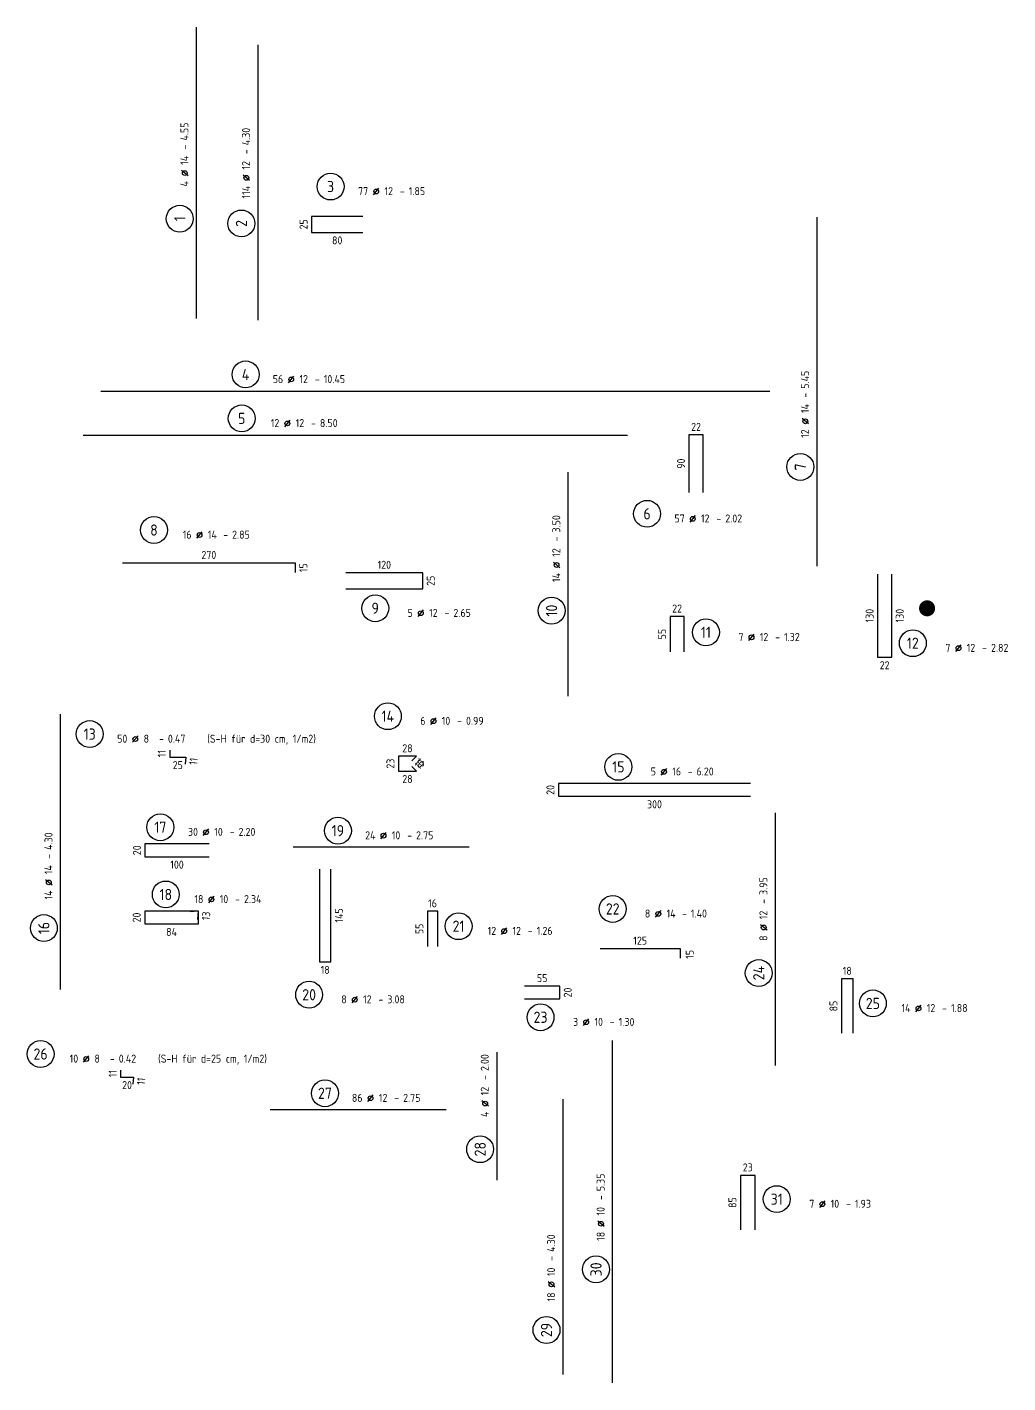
# Model space of a CAD drawing. Extents: x 47.9 to 117.4, y 46.1 to 80.4.
# Drawn here: x 102.13 to 117.45, y 59.23 to 80.4 of the extents above; entities that cross this region are included whole.
import ezdxf
from ezdxf.enums import TextEntityAlignment as Align

# ---------------------------------------------------------------- set-up
doc = ezdxf.new("R2010")
doc.units = 0
doc.header["$LTSCALE"] = 0.5
doc.linetypes.add('AUSGEZOGEN', pattern=[1000.01, 1000, 0.01])
doc.layers.add('NOPLOT', color=7, linetype='Continuous', plot=False)
doc.layers.add('RND', color=7, linetype='Continuous')
doc.styles.add('txt', font='isocp.shx')

# ---------------------------------------------------------------- blocks, each defined once
blk = doc.blocks.new('RND_AUSZ')
at = {"layer": 'RND', "color": 7, "linetype": 'Continuous'}
blk.add_line((1.341, 0.262), (1.509, 0.466), dxfattribs=at)
at = {"layer": 'RND', "color": 1, "linetype": 'Continuous'}
blk.add_circle((0, 0.52), 0.42, dxfattribs=at)
at = {"layer": 'RND', "color": 7, "linetype": 'Continuous'}
blk.add_circle((1.425, 0.364), 0.075, dxfattribs=at)
at = {"layer": 'RND', "color": 7, "linetype": 'Continuous', "style": 'txt'}
blk.add_text('-', height=0.25, dxfattribs=at).set_placement((2.163, 0.25))
for tag, p in [('WIEOFT', (-0.536, 0.25)), ('STK', (1.174, 0.25))]:
    blk.add_attdef(tag, text='', height=0.25, dxfattribs=at).set_placement(p, align=Align.RIGHT)
at = {"layer": 'RND', "color": 1, "linetype": 'Continuous', "style": 'txt'}
blk.add_attdef('POS', text='', height=0.35, dxfattribs=at).set_placement((0, 0.52), align=Align.MIDDLE)
at = {"layer": 'RND', "color": 7, "linetype": 'Continuous', "style": 'txt'}
for tag, p in [('DS', (1.683, 0.25)), ('LANG', (2.441, 0.25)), ('TEXT', (3.669, 0.25))]:
    blk.add_attdef(tag, p, '', height=0.25, dxfattribs=at)

msp = doc.modelspace()

# ---------------------------------------------------------------- linework, layer by layer
at = {"layer": 'NOPLOT', "color": 4, "linetype": 'Continuous', "const_width": 0.125}
msp.add_lwpolyline([(116.123, 71.323, 1), (116.248, 71.323, 1)], format="xyb", close=True, dxfattribs=at)
at = {"layer": 'RND', "color": 1, "linetype": 'AUSGEZOGEN'}
for points in [[(104.777, 75.851), (104.777, 80.401)], [(105.739, 75.822), (105.739, 80.122)], [(107.375, 77.445), (106.575, 77.445), (106.575, 77.195), (107.375, 77.195)], [(114.467, 71.983), (114.467, 77.433)], [(103.282, 74.716), (113.732, 74.716)], [(103.007, 74.029), (111.507, 74.029)], [(112.688, 73.132), (112.688, 74.032), (112.468, 74.032), (112.468, 73.132)], [(110.583, 69.951), (110.583, 73.451)], [(103.621, 72.032), (106.321, 72.032), (106.321, 71.882)], [(107.111, 71.628), (108.311, 71.628), (108.311, 71.878), (107.111, 71.878)], [(115.413, 71.859), (115.413, 70.559), (115.633, 70.559), (115.633, 71.859)], [(112.392, 70.645), (112.392, 71.195), (112.172, 71.195), (112.172, 70.645)], [(102.655, 65.371), (102.655, 69.671)], [(104.361, 69.109), (104.361, 68.999), (104.611, 68.999), (104.601, 68.889)], [(108.14, 68.943), (108.212, 69.012), (107.932, 69.012), (107.932, 68.782), (108.212, 68.782), (108.14, 68.85)], [(113.429, 68.587), (110.429, 68.587), (110.429, 68.387), (113.429, 68.387)], [(113.817, 64.18), (113.817, 68.13)], [(104.974, 67.644), (103.974, 67.644), (103.974, 67.444), (104.974, 67.444)], [(109.038, 67.59), (106.288, 67.59)], [(106.698, 67.251), (106.698, 65.801), (106.878, 65.801), (106.878, 67.251)], [(104.798, 66.465), (104.809, 66.594), (103.969, 66.594), (103.969, 66.394), (104.809, 66.394), (104.809, 66.594), (104.68, 66.583)], [(108.544, 66.041), (108.544, 66.591), (108.384, 66.591), (108.384, 66.041)], [(111.081, 66.008), (112.331, 66.008), (112.331, 65.858)], [(115.029, 64.686), (115.029, 65.536), (114.849, 65.536), (114.849, 64.686)], [(109.9, 65.222), (110.45, 65.222), (110.45, 65.422), (109.9, 65.422)], [(109.467, 64.389), (109.467, 62.389)], [(111.276, 59.225), (111.276, 64.575)], [(103.594, 64.112), (103.594, 64.002), (103.794, 64.002), (103.784, 63.892)], [(110.503, 59.355), (110.503, 63.655)], [(108.679, 63.489), (105.929, 63.489)], [(113.501, 61.616), (113.501, 62.466), (113.271, 62.466), (113.271, 61.616)]]:
    msp.add_lwpolyline(points, dxfattribs=at)

# ---------------------------------------------------------------- block references
at = {"layer": 'RND', "color": 7, "linetype": 'AUSGEZOGEN', "xscale": 0.5, "yscale": 0.5, "zscale": 0.5}
for p, rotation, values in [((104.777, 77.408), 90, {'POS': '1', 'STK': '4', 'DS': '14', 'LANG': '4.55'}), ((105.739, 77.334), 90, {'POS': '2', 'STK': '114', 'DS': '12', 'LANG': '4.30'}), ((114.467, 73.532), 90, {'POS': '7', 'STK': '12', 'DS': '14', 'LANG': '5.45'}), ((102.655, 66.329), 90, {'POS': '16', 'STK': '14', 'DS': '14', 'LANG': '4.30'}), ((113.817, 65.626), 89.99999999999952, {'POS': '24', 'STK': '8', 'DS': '12', 'LANG': '3.95'}), ((111.276, 60.998), 90, {'POS': '30', 'STK': '18', 'DS': '10', 'LANG': '5.35'})]:
    msp.add_blockref('RND_AUSZ', p, dxfattribs=dict(at, rotation=rotation)).add_auto_attribs(values)
for p, values in [((106.872, 77.651), {'POS': '3', 'STK': '77', 'DS': '12', 'LANG': '1.85'}), ((105.545, 74.716), {'POS': '4', 'STK': '56', 'DS': '12', 'LANG': '10.45'}), ((111.814, 72.539), {'POS': '6', 'STK': '57', 'DS': '12', 'LANG': '2.02'}), ((107.569, 71.064), {'POS': '9', 'STK': '5', 'DS': '12', 'LANG': '2.65'}), ((112.732, 70.688), {'POS': '11', 'STK': '7', 'DS': '12', 'LANG': '1.32'}), ((115.963, 70.518), {'POS': '12', 'STK': '7', 'DS': '12', 'LANG': '2.82'}), ((103.111, 69.099), {'POS': '13', 'STK': '50', 'DS': '8', 'LANG': '0.47', 'TEXT': '(S-H für d=30 cm, 1/m2)'}), ((111.365, 68.587), {'POS': '15', 'STK': '5', 'DS': '16', 'LANG': '6.20'}), ((104.214, 67.644), {'POS': '17', 'STK': '30', 'DS': '10', 'LANG': '2.20'}), ((104.299, 66.594), {'POS': '18', 'STK': '18', 'DS': '10', 'LANG': '2.34'}), ((108.87, 66.098), {'POS': '21', 'STK': '12', 'DS': '12', 'LANG': '1.26'}), ((106.537, 65.028), {'POS': '20', 'STK': '8', 'DS': '12', 'LANG': '3.08'}), ((115.339, 64.892), {'POS': '25', 'STK': '14', 'DS': '12', 'LANG': '1.88'}), ((110.15, 64.676), {'POS': '23', 'STK': '3', 'DS': '10', 'LANG': '1.30'}), ((102.344, 64.102), {'POS': '26', 'STK': '10', 'DS': '8', 'LANG': '0.42', 'TEXT': '(S-H für d=25 cm, 1/m2)'}), ((113.838, 61.835), {'POS': '31', 'STK': '7', 'DS': '10', 'LANG': '1.93'})]:
    msp.add_blockref('RND_AUSZ', p, dxfattribs=at).add_auto_attribs(values)
at = {"layer": 'RND', "color": 191, "linetype": 'AUSGEZOGEN', "xscale": 0.5, "yscale": 0.5, "zscale": 0.5}
for p, values in [((105.485, 74.029), {'POS': '5', 'STK': '12', 'DS': '12', 'LANG': '8.50'}), ((107.766, 69.378), {'POS': '14', 'STK': '6', 'DS': '10', 'LANG': '0.99'})]:
    msp.add_blockref('RND_AUSZ', p, dxfattribs=at).add_auto_attribs(values)
at = {"layer": 'RND', "color": 1, "linetype": 'AUSGEZOGEN', "xscale": 0.5, "yscale": 0.5, "zscale": 0.5}
for p, values in [((104.114, 72.286), {'POS': '8', 'STK': '16', 'DS': '14', 'LANG': '2.85'}), ((111.277, 66.368), {'POS': '22', 'STK': '8', 'DS': '14', 'LANG': '1.40'})]:
    msp.add_blockref('RND_AUSZ', p, dxfattribs=at).add_auto_attribs(values)
at = {"layer": 'RND', "color": 102, "linetype": 'AUSGEZOGEN', "xscale": 0.5, "yscale": 0.5, "zscale": 0.5, "rotation": 90}
msp.add_blockref('RND_AUSZ', (110.583, 71.287), dxfattribs=at).add_auto_attribs({'POS': '10', 'STK': '14', 'DS': '12', 'LANG': '3.50'})
at = {"layer": 'RND', "color": 102, "linetype": 'AUSGEZOGEN', "xscale": 0.5, "yscale": 0.5, "zscale": 0.5}
msp.add_blockref('RND_AUSZ', (106.986, 67.59), dxfattribs=at).add_auto_attribs({'POS': '19', 'STK': '24', 'DS': '10', 'LANG': '2.75'})
at = {"layer": 'RND', "color": 1, "linetype": 'AUSGEZOGEN', "xscale": 0.5, "yscale": 0.5, "zscale": 0.5, "rotation": 90}
msp.add_blockref('RND_AUSZ', (109.467, 62.875), dxfattribs=at).add_auto_attribs({'POS': '28', 'STK': '4', 'DS': '12', 'LANG': '2.00'})
at = {"layer": 'RND', "color": 61, "linetype": 'AUSGEZOGEN', "xscale": 0.5, "yscale": 0.5, "zscale": 0.5}
msp.add_blockref('RND_AUSZ', (106.784, 63.489), dxfattribs=at).add_auto_attribs({'POS': '27', 'STK': '86', 'DS': '12', 'LANG': '2.75'})
at = {"layer": 'RND', "color": 191, "linetype": 'AUSGEZOGEN', "xscale": 0.5, "yscale": 0.5, "zscale": 0.5, "rotation": 90.00000000000037}
msp.add_blockref('RND_AUSZ', (110.503, 60.051), dxfattribs=at).add_auto_attribs({'POS': '29', 'STK': '18', 'DS': '10', 'LANG': '4.30'})

# ---------------------------------------------------------------- texts
at = {"layer": 'NOPLOT', "color": 7, "linetype": 'AUSGEZOGEN', "style": 'txt'}
for p in [(115.288, 71.209), (115.758, 71.209)]:
    msp.add_text('130', height=0.125, rotation=90, dxfattribs=at).set_placement(p, align=Align.MIDDLE)
msp.add_text('22', height=0.125, dxfattribs=at).set_placement((115.523, 70.434), align=Align.MIDDLE)
at = {"layer": 'RND', "color": 7, "linetype": 'AUSGEZOGEN', "style": 'txt'}
for s, rotation, p in [('25', 90, (106.45, 77.32)), ('90', 90, (112.343, 73.582)), ('15', 90, (106.446, 71.957)), ('25', 90, (108.436, 71.753)), ('55', 90, (112.047, 70.92)), ('11', 90, (104.236, 69.054)), ('11', 85, (104.73, 68.933)), ('23', 90, (107.807, 68.897)), ('10', 316.4839, (108.262, 68.906)), ('10', 43.5161, (108.262, 68.886)), ('20', 90, (110.304, 68.487)), ('20', 90, (103.849, 67.544)), ('20', 90, (103.844, 66.494)), ('13', 84.9999, (104.928, 66.519)), ('145', 90, (107.003, 66.526)), ('55', 90, (108.259, 66.316)), ('15', 90, (112.48, 65.918)), ('20', 90, (110.575, 65.322)), ('85', 90, (114.724, 65.111)), ('11', 90, (103.469, 64.057)), ('11', 85, (103.913, 63.936)), ('85', 90, (113.146, 62.041))]:
    msp.add_text(s, height=0.125, rotation=rotation, dxfattribs=at).set_placement(p, align=Align.MIDDLE)
for s, p in [('80', (106.975, 77.07)), ('22', (112.578, 74.157)), ('270', (104.971, 72.157)), ('120', (107.711, 72.003)), ('22', (112.282, 71.32)), ('28', (108.072, 69.137)), ('25', (104.486, 68.874)), ('28', (108.072, 68.657)), ('300', (111.929, 68.262)), ('100', (104.474, 67.319)), ('16', (108.464, 66.716)), ('84', (104.389, 66.269)), ('125', (111.706, 66.133)), ('18', (106.788, 65.676)), ('18', (114.939, 65.661)), ('55', (110.175, 65.547)), ('20', (103.694, 63.877)), ('23', (113.386, 62.591))]:
    msp.add_text(s, height=0.125, dxfattribs=at).set_placement(p, align=Align.MIDDLE)

doc.saveas('drawing.dxf')
